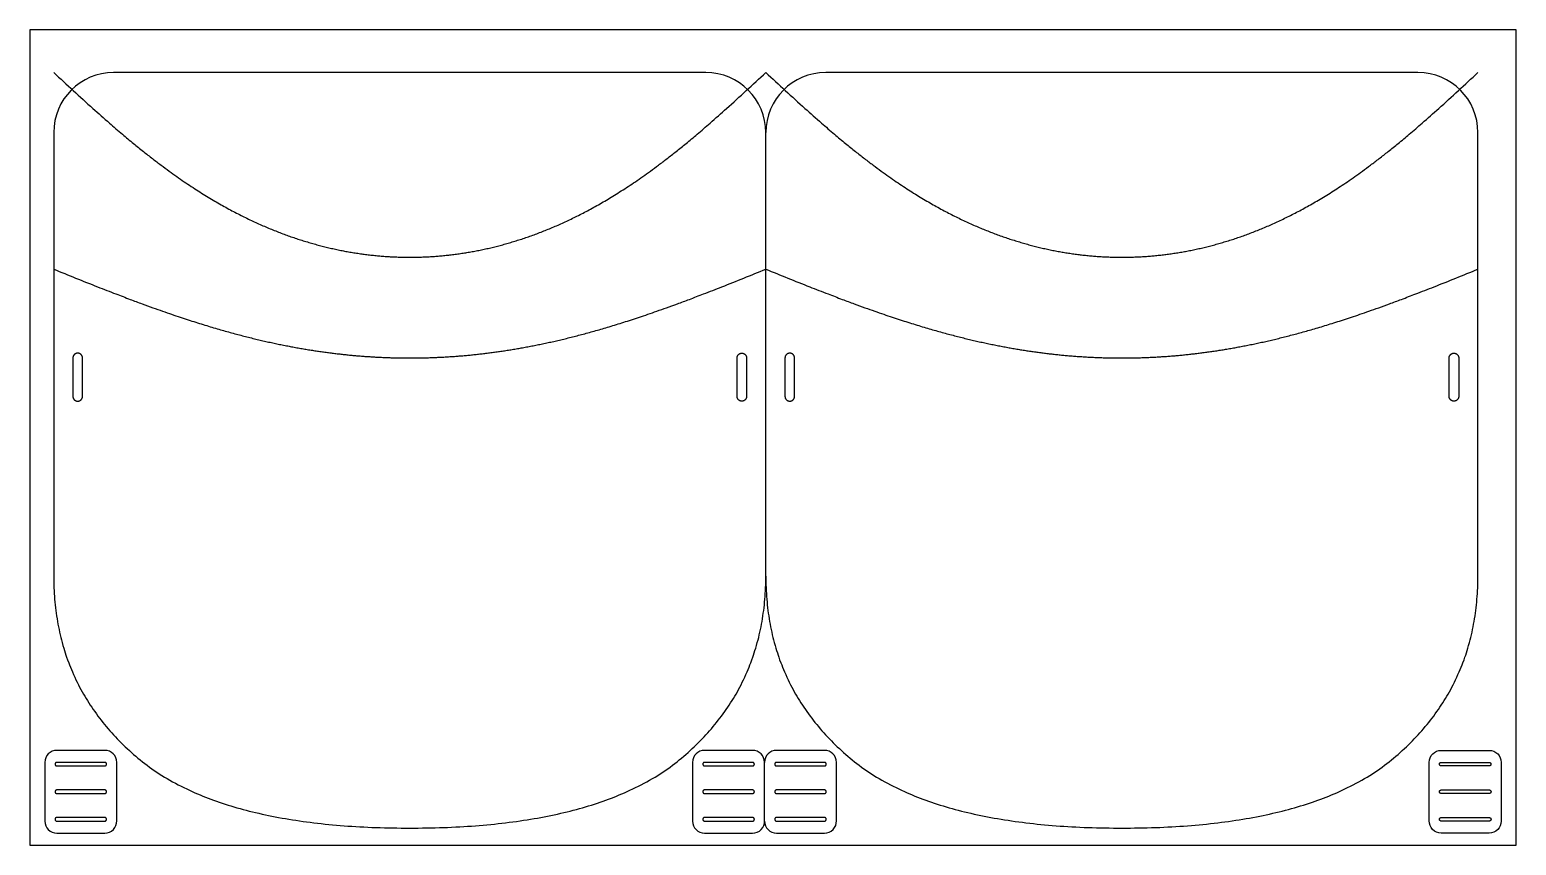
# Model space of a CAD drawing. Header units: metres. Extents: x 1.097 to 1.717, y 1.75 to 2.09.
import ezdxf

# ---------------------------------------------------------------- set-up
doc = ezdxf.new("R2010")
doc.units = ezdxf.units.M
doc.layers.add('Default', color=178, linetype='Continuous', true_color=0x000000)
doc.layers.add('Export for Diagrams', color=7, linetype='Continuous', true_color=0xffffff)

msp = doc.modelspace()

# ---------------------------------------------------------------- linework, layer by layer
at = {"layer": 'Default'}
for p, q in [((1.37873, 2.07239), (1.13173, 2.07239)), ((1.67573, 2.07239), (1.42873, 2.07239)), ((1.10673, 2.04739), (1.10673, 1.86239)), ((1.40373, 1.86239), (1.40373, 2.04739)), ((1.70073, 1.86239), (1.70073, 2.04739)), ((1.11473, 1.95339), (1.11473, 1.93739)), ((1.11873, 1.93739), (1.11873, 1.95339)), ((1.39173, 1.93739), (1.39173, 1.95339)), ((1.39573, 1.95339), (1.39573, 1.93739)), ((1.41173, 1.95339), (1.41173, 1.93739)), ((1.41573, 1.93739), (1.41573, 1.95339)), ((1.68873, 1.93739), (1.68873, 1.95339)), ((1.69273, 1.95339), (1.69273, 1.93739)), ((1.4282, 1.7898), (1.4082, 1.7898)), ((1.12802, 1.7848), (1.10802, 1.7848)), ((1.10802, 1.7833), (1.12802, 1.7833)), ((1.3982, 1.7848), (1.3782, 1.7848)), ((1.3782, 1.7833), (1.3982, 1.7833)), ((1.4282, 1.7848), (1.4082, 1.7848)), ((1.4082, 1.7833), (1.4282, 1.7833)), ((1.4332, 1.76047), (1.4332, 1.7848)), ((1.68544, 1.7848), (1.70544, 1.7848)), ((1.70544, 1.7833), (1.68544, 1.7833)), ((1.12802, 1.7733), (1.10802, 1.7733)), ((1.3982, 1.7733), (1.3782, 1.7733)), ((1.4282, 1.7733), (1.4082, 1.7733)), ((1.68544, 1.7733), (1.70544, 1.7733)), ((1.10802, 1.7718), (1.12802, 1.7718)), ((1.3782, 1.7718), (1.3982, 1.7718)), ((1.4082, 1.7718), (1.4282, 1.7718)), ((1.70544, 1.7718), (1.68544, 1.7718)), ((1.12802, 1.7618), (1.10802, 1.7618)), ((1.3982, 1.7618), (1.3782, 1.7618)), ((1.4282, 1.7618), (1.4082, 1.7618)), ((1.68544, 1.7618), (1.70544, 1.7618)), ((1.10802, 1.7603), (1.12802, 1.7603)), ((1.3782, 1.7603), (1.3982, 1.7603)), ((1.4082, 1.7603), (1.4282, 1.7603)), ((1.4082, 1.7553), (1.4282, 1.7553)), ((1.70544, 1.7603), (1.68544, 1.7603))]:
    msp.add_line(p, q, dxfattribs=at)
msp.add_lwpolyline([(1.09673, 1.75023), (1.71673, 1.75023), (1.71673, 2.09023), (1.09673, 2.09023)], close=True, dxfattribs=at)
for points in [[(1.12802, 1.7898), (1.10802, 1.7898)], [(1.3982, 1.7898), (1.3782, 1.7898)], [(1.68544, 1.7898), (1.70544, 1.7898)], [(1.10302, 1.7848), (1.10302, 1.7603)], [(1.13301, 1.76047), (1.13302, 1.7848)], [(1.3732, 1.7848), (1.3732, 1.7603)], [(1.4032, 1.76047), (1.4032, 1.7848)], [(1.68044, 1.76047), (1.68044, 1.7848)], [(1.71044, 1.7848), (1.71044, 1.7603)], [(1.10802, 1.7553), (1.12802, 1.7553)], [(1.3782, 1.7553), (1.3982, 1.7553)], [(1.70544, 1.7553), (1.68544, 1.7553)]]:
    msp.add_lwpolyline(points, dxfattribs=at)
for centre, radius, start, end in [((1.13173, 2.04739), 0.025, 90, 180), ((1.37873, 2.04739), 0.025, 0, 90), ((1.42873, 2.04739), 0.025, 90, 180), ((1.67573, 2.04739), 0.025, 0, 90), ((1.10802, 1.7848), 0.005, 90, 180), ((1.12802, 1.7848), 0.005, 0, 90), ((1.3782, 1.7848), 0.005, 90, 180), ((1.3982, 1.7848), 0.005, 0, 90), ((1.4082, 1.7848), 0.005, 90, 180), ((1.4282, 1.7848), 0.005, 0, 90), ((1.10802, 1.7603), 0.005, 180, 270), ((1.12802, 1.7603), 0.005, 270, 1.99495), ((1.3782, 1.7603), 0.005, 180, 270), ((1.3982, 1.7603), 0.005, 270, 1.99495), ((1.4082, 1.7603), 0.005, 180, 270), ((1.4282, 1.7603), 0.005, 270, 1.99495)]:
    msp.add_arc(centre, radius, start, end, dxfattribs=at)
at = {"layer": 'Default', "extrusion": (0, 0, -1)}
for centre, start, end in [((-1.68544, 1.7848), 0, 90), ((-1.70544, 1.7848), 90, 180), ((-1.68544, 1.7603), 270, 1.99495), ((-1.70544, 1.7603), 180, 270)]:
    msp.add_arc(centre, 0.005, start, end, dxfattribs=at)
at = {"layer": 'Default'}
for points, knots in [([(1.11873, 1.95339), (1.11873, 1.95539), (1.11673, 1.95539), (1.11473, 1.95539), (1.11473, 1.95339)], [0.051141593, 0.051141593, 0.051141593, 0.051926991, 0.051926991, 0.052712389, 0.052712389, 0.052712389]), ([(1.39173, 1.95339), (1.39173, 1.95539), (1.39373, 1.95539), (1.39573, 1.95539), (1.39573, 1.95339)], [0.051141593, 0.051141593, 0.051141593, 0.051926991, 0.051926991, 0.052712389, 0.052712389, 0.052712389]), ([(1.41573, 1.95339), (1.41573, 1.95539), (1.41373, 1.95539), (1.41173, 1.95539), (1.41173, 1.95339)], [0.051141593, 0.051141593, 0.051141593, 0.051926991, 0.051926991, 0.052712389, 0.052712389, 0.052712389]), ([(1.68873, 1.95339), (1.68873, 1.95539), (1.69073, 1.95539), (1.69273, 1.95539), (1.69273, 1.95339)], [0.051141593, 0.051141593, 0.051141593, 0.051926991, 0.051926991, 0.052712389, 0.052712389, 0.052712389]), ([(1.11473, 1.93739), (1.11473, 1.93539), (1.11673, 1.93539), (1.11873, 1.93539), (1.11873, 1.93739)], [0.068712389, 0.068712389, 0.068712389, 0.069497787, 0.069497787, 0.070283185, 0.070283185, 0.070283185]), ([(1.39573, 1.93739), (1.39573, 1.93539), (1.39373, 1.93539), (1.39173, 1.93539), (1.39173, 1.93739)], [0.068712389, 0.068712389, 0.068712389, 0.069497787, 0.069497787, 0.070283185, 0.070283185, 0.070283185]), ([(1.41173, 1.93739), (1.41173, 1.93539), (1.41373, 1.93539), (1.41573, 1.93539), (1.41573, 1.93739)], [0.068712389, 0.068712389, 0.068712389, 0.069497787, 0.069497787, 0.070283185, 0.070283185, 0.070283185]), ([(1.69273, 1.93739), (1.69273, 1.93539), (1.69073, 1.93539), (1.68873, 1.93539), (1.68873, 1.93739)], [0.068712389, 0.068712389, 0.068712389, 0.069497787, 0.069497787, 0.070283185, 0.070283185, 0.070283185]), ([(1.10802, 1.7848), (1.10727, 1.7848), (1.10727, 1.78405), (1.10727, 1.7833), (1.10802, 1.7833)], [0.128712389, 0.128712389, 0.128712389, 0.129497787, 0.129497787, 0.130283185, 0.130283185, 0.130283185]), ([(1.12802, 1.7833), (1.12877, 1.7833), (1.12877, 1.78405), (1.12877, 1.7848), (1.12802, 1.7848)], [0.150283185, 0.150283185, 0.150283185, 0.151068583, 0.151068583, 0.151853982, 0.151853982, 0.151853982]), ([(1.3782, 1.7848), (1.37745, 1.7848), (1.37745, 1.78405), (1.37745, 1.7833), (1.3782, 1.7833)], [0.128712389, 0.128712389, 0.128712389, 0.129497787, 0.129497787, 0.130283185, 0.130283185, 0.130283185]), ([(1.3982, 1.7833), (1.39895, 1.7833), (1.39895, 1.78405), (1.39895, 1.7848), (1.3982, 1.7848)], [0.150283185, 0.150283185, 0.150283185, 0.151068583, 0.151068583, 0.151853982, 0.151853982, 0.151853982]), ([(1.4082, 1.7848), (1.40745, 1.7848), (1.40745, 1.78405), (1.40745, 1.7833), (1.4082, 1.7833)], [0.128712389, 0.128712389, 0.128712389, 0.129497787, 0.129497787, 0.130283185, 0.130283185, 0.130283185]), ([(1.4282, 1.7833), (1.42895, 1.7833), (1.42895, 1.78405), (1.42895, 1.7848), (1.4282, 1.7848)], [0.150283185, 0.150283185, 0.150283185, 0.151068583, 0.151068583, 0.151853982, 0.151853982, 0.151853982]), ([(1.68544, 1.7833), (1.68469, 1.7833), (1.68469, 1.78405), (1.68469, 1.7848), (1.68544, 1.7848)], [0.150283185, 0.150283185, 0.150283185, 0.151068583, 0.151068583, 0.151853982, 0.151853982, 0.151853982]), ([(1.70544, 1.7848), (1.70619, 1.7848), (1.70619, 1.78405), (1.70619, 1.7833), (1.70544, 1.7833)], [0.128712389, 0.128712389, 0.128712389, 0.129497787, 0.129497787, 0.130283185, 0.130283185, 0.130283185]), ([(1.10802, 1.7733), (1.10727, 1.7733), (1.10727, 1.77255), (1.10727, 1.7718), (1.10802, 1.7718)], [0.128712389, 0.128712389, 0.128712389, 0.129497787, 0.129497787, 0.130283185, 0.130283185, 0.130283185]), ([(1.12802, 1.7718), (1.12877, 1.7718), (1.12877, 1.77255), (1.12877, 1.7733), (1.12802, 1.7733)], [0.150283185, 0.150283185, 0.150283185, 0.151068583, 0.151068583, 0.151853982, 0.151853982, 0.151853982]), ([(1.3782, 1.7733), (1.37745, 1.7733), (1.37745, 1.77255), (1.37745, 1.7718), (1.3782, 1.7718)], [0.128712389, 0.128712389, 0.128712389, 0.129497787, 0.129497787, 0.130283185, 0.130283185, 0.130283185]), ([(1.3982, 1.7718), (1.39895, 1.7718), (1.39895, 1.77255), (1.39895, 1.7733), (1.3982, 1.7733)], [0.150283185, 0.150283185, 0.150283185, 0.151068583, 0.151068583, 0.151853982, 0.151853982, 0.151853982]), ([(1.4082, 1.7733), (1.40745, 1.7733), (1.40745, 1.77255), (1.40745, 1.7718), (1.4082, 1.7718)], [0.128712389, 0.128712389, 0.128712389, 0.129497787, 0.129497787, 0.130283185, 0.130283185, 0.130283185]), ([(1.4282, 1.7718), (1.42895, 1.7718), (1.42895, 1.77255), (1.42895, 1.7733), (1.4282, 1.7733)], [0.150283185, 0.150283185, 0.150283185, 0.151068583, 0.151068583, 0.151853982, 0.151853982, 0.151853982]), ([(1.68544, 1.7718), (1.68469, 1.7718), (1.68469, 1.77255), (1.68469, 1.7733), (1.68544, 1.7733)], [0.150283185, 0.150283185, 0.150283185, 0.151068583, 0.151068583, 0.151853982, 0.151853982, 0.151853982]), ([(1.70544, 1.7733), (1.70619, 1.7733), (1.70619, 1.77255), (1.70619, 1.7718), (1.70544, 1.7718)], [0.128712389, 0.128712389, 0.128712389, 0.129497787, 0.129497787, 0.130283185, 0.130283185, 0.130283185]), ([(1.10802, 1.7618), (1.10727, 1.7618), (1.10727, 1.76105), (1.10727, 1.7603), (1.10802, 1.7603)], [0.128712389, 0.128712389, 0.128712389, 0.129497787, 0.129497787, 0.130283185, 0.130283185, 0.130283185]), ([(1.12802, 1.7603), (1.12877, 1.7603), (1.12877, 1.76105), (1.12877, 1.7618), (1.12802, 1.7618)], [0.150283185, 0.150283185, 0.150283185, 0.151068583, 0.151068583, 0.151853982, 0.151853982, 0.151853982]), ([(1.3782, 1.7618), (1.37745, 1.7618), (1.37745, 1.76105), (1.37745, 1.7603), (1.3782, 1.7603)], [0.128712389, 0.128712389, 0.128712389, 0.129497787, 0.129497787, 0.130283185, 0.130283185, 0.130283185]), ([(1.3982, 1.7603), (1.39895, 1.7603), (1.39895, 1.76105), (1.39895, 1.7618), (1.3982, 1.7618)], [0.150283185, 0.150283185, 0.150283185, 0.151068583, 0.151068583, 0.151853982, 0.151853982, 0.151853982]), ([(1.4082, 1.7618), (1.40745, 1.7618), (1.40745, 1.76105), (1.40745, 1.7603), (1.4082, 1.7603)], [0.128712389, 0.128712389, 0.128712389, 0.129497787, 0.129497787, 0.130283185, 0.130283185, 0.130283185]), ([(1.4282, 1.7603), (1.42895, 1.7603), (1.42895, 1.76105), (1.42895, 1.7618), (1.4282, 1.7618)], [0.150283185, 0.150283185, 0.150283185, 0.151068583, 0.151068583, 0.151853982, 0.151853982, 0.151853982]), ([(1.68544, 1.7603), (1.68469, 1.7603), (1.68469, 1.76105), (1.68469, 1.7618), (1.68544, 1.7618)], [0.150283185, 0.150283185, 0.150283185, 0.151068583, 0.151068583, 0.151853982, 0.151853982, 0.151853982]), ([(1.70544, 1.7618), (1.70619, 1.7618), (1.70619, 1.76105), (1.70619, 1.7603), (1.70544, 1.7603)], [0.128712389, 0.128712389, 0.128712389, 0.129497787, 0.129497787, 0.130283185, 0.130283185, 0.130283185])]:
    msp.add_rational_spline(points, [1, 0.707106781187, 1, 0.707106781187, 1], degree=2, knots=knots, dxfattribs=at)
for points in [[(1.10673, 1.86239), (1.10673, 1.81639), (1.17623, 1.75739), (1.25523, 1.75739)], [(1.25523, 1.75739), (1.33423, 1.75739), (1.40373, 1.81639), (1.40373, 1.86239)], [(1.40373, 1.86239), (1.40373, 1.81639), (1.47323, 1.75739), (1.55223, 1.75739)], [(1.55223, 1.75739), (1.63123, 1.75739), (1.70073, 1.81639), (1.70073, 1.86239)]]:
    msp.add_open_spline(points, degree=2, dxfattribs=at)
at = {"layer": 'Export for Diagrams'}
for points, knots in [([(1.10673, 2.07239), (1.11215, 2.06737), (1.11983, 2.06026), (1.12943, 2.05175), (1.13508, 2.04689), (1.1398, 2.04295), (1.14399, 2.03956), (1.14783, 2.03655), (1.1514, 2.03384), (1.15478, 2.03135), (1.158, 2.02905), (1.16109, 2.02691), (1.16407, 2.02492), (1.16695, 2.02305), (1.16976, 2.02128), (1.17251, 2.01962), (1.17519, 2.01805), (1.17782, 2.01656), (1.1804, 2.01514), (1.18295, 2.0138), (1.18545, 2.01253), (1.18792, 2.01132), (1.19037, 2.01017), (1.19278, 2.00907), (1.19517, 2.00803), (1.19754, 2.00704), (1.19989, 2.0061), (1.20222, 2.00521), (1.20453, 2.00436), (1.20683, 2.00356), (1.20911, 2.0028), (1.21138, 2.00208), (1.21363, 2.00141), (1.21588, 2.00077), (1.21811, 2.00017), (1.22034, 1.99961), (1.22256, 1.99909), (1.22477, 1.9986), (1.22697, 1.99815), (1.22917, 1.99774), (1.23136, 1.99736), (1.23354, 1.99701), (1.23572, 1.9967), (1.2379, 1.99642), (1.24008, 1.99618), (1.24225, 1.99596), (1.24441, 1.99579), (1.24658, 1.99564), (1.24874, 1.99553), (1.2509, 1.99545), (1.25307, 1.9954), (1.25523, 1.99538), (1.25739, 1.9954), (1.25955, 1.99545), (1.26171, 1.99553), (1.26388, 1.99564), (1.26604, 1.99579), (1.26821, 1.99596), (1.27038, 1.99618), (1.27255, 1.99642), (1.27473, 1.9967), (1.27691, 1.99701), (1.2791, 1.99736), (1.28129, 1.99774), (1.28349, 1.99815), (1.28569, 1.9986), (1.2879, 1.99909), (1.29012, 1.99961), (1.29234, 2.00017), (1.29458, 2.00077), (1.29682, 2.00141), (1.29908, 2.00208), (1.30135, 2.0028), (1.30363, 2.00356), (1.30593, 2.00436), (1.30824, 2.00521), (1.31057, 2.0061), (1.31292, 2.00704), (1.31528, 2.00803), (1.31767, 2.00907), (1.32009, 2.01017), (1.32253, 2.01132), (1.325, 2.01253), (1.32751, 2.0138), (1.33005, 2.01514), (1.33264, 2.01656), (1.33527, 2.01805), (1.33795, 2.01962), (1.34069, 2.02128), (1.3435, 2.02305), (1.34639, 2.02492), (1.34937, 2.02691), (1.35246, 2.02905), (1.35567, 2.03135), (1.35905, 2.03384), (1.36263, 2.03655), (1.36646, 2.03956), (1.37066, 2.04295), (1.37538, 2.04689), (1.38103, 2.05175), (1.39063, 2.06026), (1.39831, 2.06737), (1.40373, 2.07239)], [0, 0, 0, 0, 0.0221629, 0.031386, 0.0384931, 0.0445103, 0.0498346, 0.0546693, 0.0591352, 0.063311, 0.0672511, 0.0709954, 0.0745738, 0.0780096, 0.0813213, 0.084524, 0.0876301, 0.09065, 0.0935924, 0.096465, 0.0992742, 0.1020256, 0.1047244, 0.1073749, 0.1099811, 0.1125465, 0.1150743, 0.1175674, 0.1200285, 0.1224599, 0.1248639, 0.1272426, 0.1295978, 0.1319313, 0.1342448, 0.1365398, 0.1388178, 0.1410802, 0.1433283, 0.1455633, 0.1477865, 0.1499989, 0.1522017, 0.1543959, 0.1565826, 0.1587628, 0.1609374, 0.1631074, 0.1652738, 0.1674375, 0.1695993, 0.1717602, 0.1739211, 0.1760829, 0.1782466, 0.1804129, 0.182583, 0.1847576, 0.1869378, 0.1891245, 0.1913187, 0.1935215, 0.1957339, 0.1979571, 0.2001921, 0.2024402, 0.2047026, 0.2069806, 0.2092756, 0.2115891, 0.2139226, 0.2162778, 0.2186565, 0.2210605, 0.2234919, 0.225953, 0.2284461, 0.2309739, 0.2335393, 0.2361455, 0.238796, 0.2414948, 0.2442462, 0.2470554, 0.2499279, 0.2528704, 0.2558903, 0.2589964, 0.2621991, 0.2655108, 0.2689466, 0.272525, 0.2762693, 0.2802094, 0.2843852, 0.2888511, 0.2936858, 0.2990101, 0.3050273, 0.3121343, 0.3213574, 0.3435204, 0.3435204, 0.3435204, 0.3435204]), ([(1.40373, 2.07239), (1.40915, 2.06737), (1.41683, 2.06026), (1.42643, 2.05175), (1.43208, 2.04689), (1.4368, 2.04295), (1.44099, 2.03956), (1.44483, 2.03655), (1.4484, 2.03384), (1.45178, 2.03135), (1.455, 2.02905), (1.45809, 2.02691), (1.46107, 2.02492), (1.46395, 2.02305), (1.46676, 2.02128), (1.46951, 2.01962), (1.47219, 2.01805), (1.47482, 2.01656), (1.4774, 2.01514), (1.47995, 2.0138), (1.48245, 2.01253), (1.48492, 2.01132), (1.48737, 2.01017), (1.48978, 2.00907), (1.49217, 2.00803), (1.49454, 2.00704), (1.49689, 2.0061), (1.49922, 2.00521), (1.50153, 2.00436), (1.50383, 2.00356), (1.50611, 2.0028), (1.50838, 2.00208), (1.51063, 2.00141), (1.51288, 2.00077), (1.51511, 2.00017), (1.51734, 1.99961), (1.51956, 1.99909), (1.52177, 1.9986), (1.52397, 1.99815), (1.52617, 1.99774), (1.52836, 1.99736), (1.53054, 1.99701), (1.53272, 1.9967), (1.5349, 1.99642), (1.53708, 1.99618), (1.53925, 1.99596), (1.54141, 1.99579), (1.54358, 1.99564), (1.54574, 1.99553), (1.5479, 1.99545), (1.55007, 1.9954), (1.55223, 1.99538), (1.55439, 1.9954), (1.55655, 1.99545), (1.55871, 1.99553), (1.56088, 1.99564), (1.56304, 1.99579), (1.56521, 1.99596), (1.56738, 1.99618), (1.56955, 1.99642), (1.57173, 1.9967), (1.57391, 1.99701), (1.5761, 1.99736), (1.57829, 1.99774), (1.58049, 1.99815), (1.58269, 1.9986), (1.5849, 1.99909), (1.58712, 1.99961), (1.58934, 2.00017), (1.59158, 2.00077), (1.59382, 2.00141), (1.59608, 2.00208), (1.59835, 2.0028), (1.60063, 2.00356), (1.60293, 2.00436), (1.60524, 2.00521), (1.60757, 2.0061), (1.60992, 2.00704), (1.61228, 2.00803), (1.61467, 2.00907), (1.61709, 2.01017), (1.61953, 2.01132), (1.622, 2.01253), (1.62451, 2.0138), (1.62705, 2.01514), (1.62964, 2.01656), (1.63227, 2.01805), (1.63495, 2.01962), (1.63769, 2.02128), (1.6405, 2.02305), (1.64339, 2.02492), (1.64637, 2.02691), (1.64946, 2.02905), (1.65267, 2.03135), (1.65605, 2.03384), (1.65963, 2.03655), (1.66346, 2.03956), (1.66766, 2.04295), (1.67238, 2.04689), (1.67803, 2.05175), (1.68763, 2.06026), (1.69531, 2.06737), (1.70073, 2.07239)], [0, 0, 0, 0, 0.0221629, 0.031386, 0.0384931, 0.0445103, 0.0498346, 0.0546693, 0.0591352, 0.063311, 0.0672511, 0.0709954, 0.0745738, 0.0780096, 0.0813213, 0.084524, 0.0876301, 0.09065, 0.0935924, 0.096465, 0.0992742, 0.1020256, 0.1047244, 0.1073749, 0.1099811, 0.1125465, 0.1150743, 0.1175674, 0.1200285, 0.1224599, 0.1248639, 0.1272426, 0.1295978, 0.1319313, 0.1342448, 0.1365398, 0.1388178, 0.1410802, 0.1433283, 0.1455633, 0.1477865, 0.1499989, 0.1522017, 0.1543959, 0.1565826, 0.1587628, 0.1609374, 0.1631074, 0.1652738, 0.1674375, 0.1695993, 0.1717602, 0.1739211, 0.1760829, 0.1782466, 0.1804129, 0.182583, 0.1847576, 0.1869378, 0.1891245, 0.1913187, 0.1935215, 0.1957339, 0.1979571, 0.2001921, 0.2024402, 0.2047026, 0.2069806, 0.2092756, 0.2115891, 0.2139226, 0.2162778, 0.2186565, 0.2210605, 0.2234919, 0.225953, 0.2284461, 0.2309739, 0.2335393, 0.2361455, 0.238796, 0.2414948, 0.2442462, 0.2470554, 0.2499279, 0.2528704, 0.2558903, 0.2589964, 0.2621991, 0.2655108, 0.2689466, 0.272525, 0.2762693, 0.2802094, 0.2843852, 0.2888511, 0.2936858, 0.2990101, 0.3050273, 0.3121343, 0.3213574, 0.3435204, 0.3435204, 0.3435204, 0.3435204]), ([(1.10673, 1.99039), (1.11282, 1.98793), (1.12146, 1.98445), (1.13209, 1.9803), (1.13829, 1.97794), (1.14343, 1.97603), (1.14795, 1.97438), (1.15205, 1.97293), (1.15584, 1.97162), (1.15939, 1.97042), (1.16275, 1.96931), (1.16595, 1.96829), (1.16901, 1.96733), (1.17197, 1.96643), (1.17482, 1.96559), (1.17758, 1.9648), (1.18027, 1.96405), (1.18289, 1.96334), (1.18544, 1.96267), (1.18795, 1.96203), (1.1904, 1.96143), (1.19281, 1.96085), (1.19518, 1.96031), (1.19751, 1.95979), (1.1998, 1.9593), (1.20207, 1.95884), (1.2043, 1.95839), (1.20651, 1.95797), (1.2087, 1.95758), (1.21086, 1.9572), (1.213, 1.95684), (1.21512, 1.95651), (1.21722, 1.95619), (1.21931, 1.95589), (1.22138, 1.95561), (1.22344, 1.95535), (1.22548, 1.95511), (1.22752, 1.95488), (1.22954, 1.95467), (1.23155, 1.95448), (1.23355, 1.9543), (1.23555, 1.95414), (1.23754, 1.954), (1.23952, 1.95387), (1.24149, 1.95375), (1.24346, 1.95366), (1.24543, 1.95357), (1.24739, 1.9535), (1.24936, 1.95345), (1.25131, 1.95341), (1.25327, 1.95339), (1.25523, 1.95338), (1.25718, 1.95339), (1.25914, 1.95341), (1.2611, 1.95345), (1.26306, 1.9535), (1.26502, 1.95357), (1.26699, 1.95366), (1.26896, 1.95375), (1.27094, 1.95387), (1.27292, 1.954), (1.27491, 1.95414), (1.2769, 1.9543), (1.27891, 1.95448), (1.28092, 1.95467), (1.28294, 1.95488), (1.28497, 1.95511), (1.28702, 1.95535), (1.28907, 1.95561), (1.29115, 1.95589), (1.29323, 1.95619), (1.29534, 1.95651), (1.29746, 1.95684), (1.2996, 1.9572), (1.30176, 1.95758), (1.30394, 1.95797), (1.30615, 1.95839), (1.30839, 1.95884), (1.31065, 1.9593), (1.31295, 1.95979), (1.31528, 1.96031), (1.31765, 1.96085), (1.32005, 1.96143), (1.32251, 1.96203), (1.32501, 1.96267), (1.32757, 1.96334), (1.33019, 1.96405), (1.33288, 1.9648), (1.33564, 1.96559), (1.33849, 1.96643), (1.34144, 1.96733), (1.34451, 1.96829), (1.3477, 1.96931), (1.35106, 1.97042), (1.35461, 1.97162), (1.3584, 1.97293), (1.3625, 1.97438), (1.36703, 1.97603), (1.37216, 1.97794), (1.37836, 1.9803), (1.389, 1.98445), (1.39763, 1.98793), (1.40373, 1.99039)], [0, 0, 0, 0, 0.0197134, 0.0279237, 0.0342547, 0.0396185, 0.0443678, 0.0486832, 0.0526719, 0.0564038, 0.0599272, 0.0632774, 0.0664811, 0.0695588, 0.0725269, 0.0753989, 0.0781857, 0.0808965, 0.0835391, 0.08612, 0.0886452, 0.0911197, 0.0935478, 0.0959334, 0.0982801, 0.1005909, 0.1028688, 0.1051161, 0.1073354, 0.1095286, 0.1116978, 0.1138448, 0.1159711, 0.1180785, 0.1201683, 0.122242, 0.1243007, 0.1263457, 0.1283783, 0.1303993, 0.13241, 0.1344113, 0.1364042, 0.1383896, 0.1403684, 0.1423415, 0.1443098, 0.146274, 0.148235, 0.1501936, 0.1521506, 0.1541069, 0.1560631, 0.1580202, 0.1599788, 0.1619398, 0.163904, 0.1658722, 0.1678453, 0.1698241, 0.1718095, 0.1738024, 0.1758037, 0.1778144, 0.1798355, 0.181868, 0.1839131, 0.1859718, 0.1880454, 0.1901352, 0.1922426, 0.194369, 0.1965159, 0.1986851, 0.2008784, 0.2030976, 0.205345, 0.2076228, 0.2099337, 0.2122804, 0.214666, 0.2170941, 0.2195685, 0.2220937, 0.2246747, 0.2273173, 0.230028, 0.2328148, 0.2356868, 0.238655, 0.2417327, 0.2449363, 0.2482865, 0.25181, 0.2555418, 0.2595306, 0.263846, 0.2685952, 0.273959, 0.2802901, 0.2885004, 0.3082138, 0.3082138, 0.3082138, 0.3082138]), ([(1.40373, 1.99039), (1.40982, 1.98793), (1.41846, 1.98445), (1.42909, 1.9803), (1.43529, 1.97794), (1.44043, 1.97603), (1.44495, 1.97438), (1.44905, 1.97293), (1.45284, 1.97162), (1.45639, 1.97042), (1.45975, 1.96931), (1.46295, 1.96829), (1.46601, 1.96733), (1.46897, 1.96643), (1.47182, 1.96559), (1.47458, 1.9648), (1.47727, 1.96405), (1.47989, 1.96334), (1.48244, 1.96267), (1.48495, 1.96203), (1.4874, 1.96143), (1.48981, 1.96085), (1.49218, 1.96031), (1.49451, 1.95979), (1.4968, 1.9593), (1.49907, 1.95884), (1.5013, 1.95839), (1.50351, 1.95797), (1.5057, 1.95758), (1.50786, 1.9572), (1.51, 1.95684), (1.51212, 1.95651), (1.51422, 1.95619), (1.51631, 1.95589), (1.51838, 1.95561), (1.52044, 1.95535), (1.52248, 1.95511), (1.52452, 1.95488), (1.52654, 1.95467), (1.52855, 1.95448), (1.53055, 1.9543), (1.53255, 1.95414), (1.53454, 1.954), (1.53652, 1.95387), (1.53849, 1.95375), (1.54046, 1.95366), (1.54243, 1.95357), (1.54439, 1.9535), (1.54636, 1.95345), (1.54831, 1.95341), (1.55027, 1.95339), (1.55223, 1.95338), (1.55418, 1.95339), (1.55614, 1.95341), (1.5581, 1.95345), (1.56006, 1.9535), (1.56202, 1.95357), (1.56399, 1.95366), (1.56596, 1.95375), (1.56794, 1.95387), (1.56992, 1.954), (1.57191, 1.95414), (1.5739, 1.9543), (1.57591, 1.95448), (1.57792, 1.95467), (1.57994, 1.95488), (1.58197, 1.95511), (1.58402, 1.95535), (1.58607, 1.95561), (1.58815, 1.95589), (1.59023, 1.95619), (1.59234, 1.95651), (1.59446, 1.95684), (1.5966, 1.9572), (1.59876, 1.95758), (1.60094, 1.95797), (1.60315, 1.95839), (1.60539, 1.95884), (1.60765, 1.9593), (1.60995, 1.95979), (1.61228, 1.96031), (1.61465, 1.96085), (1.61705, 1.96143), (1.61951, 1.96203), (1.62201, 1.96267), (1.62457, 1.96334), (1.62719, 1.96405), (1.62988, 1.9648), (1.63264, 1.96559), (1.63549, 1.96643), (1.63844, 1.96733), (1.64151, 1.96829), (1.6447, 1.96931), (1.64806, 1.97042), (1.65161, 1.97162), (1.6554, 1.97293), (1.6595, 1.97438), (1.66403, 1.97603), (1.66916, 1.97794), (1.67536, 1.9803), (1.686, 1.98445), (1.69463, 1.98793), (1.70073, 1.99039)], [0, 0, 0, 0, 0.0197134, 0.0279237, 0.0342547, 0.0396185, 0.0443678, 0.0486832, 0.0526719, 0.0564038, 0.0599272, 0.0632774, 0.0664811, 0.0695588, 0.0725269, 0.0753989, 0.0781857, 0.0808965, 0.0835391, 0.08612, 0.0886452, 0.0911197, 0.0935478, 0.0959334, 0.0982801, 0.1005909, 0.1028688, 0.1051161, 0.1073354, 0.1095286, 0.1116978, 0.1138448, 0.1159711, 0.1180785, 0.1201683, 0.122242, 0.1243007, 0.1263457, 0.1283783, 0.1303993, 0.13241, 0.1344113, 0.1364042, 0.1383896, 0.1403684, 0.1423415, 0.1443098, 0.146274, 0.148235, 0.1501936, 0.1521506, 0.1541069, 0.1560631, 0.1580202, 0.1599788, 0.1619398, 0.163904, 0.1658722, 0.1678453, 0.1698241, 0.1718095, 0.1738024, 0.1758037, 0.1778144, 0.1798355, 0.181868, 0.1839131, 0.1859718, 0.1880454, 0.1901352, 0.1922426, 0.194369, 0.1965159, 0.1986851, 0.2008784, 0.2030976, 0.205345, 0.2076228, 0.2099337, 0.2122804, 0.214666, 0.2170941, 0.2195685, 0.2220937, 0.2246747, 0.2273173, 0.230028, 0.2328148, 0.2356868, 0.238655, 0.2417327, 0.2449363, 0.2482865, 0.25181, 0.2555418, 0.2595306, 0.263846, 0.2685952, 0.273959, 0.2802901, 0.2885004, 0.3082138, 0.3082138, 0.3082138, 0.3082138])]:
    msp.add_open_spline(points, degree=3, knots=knots, dxfattribs=at)

doc.saveas('drawing.dxf')
